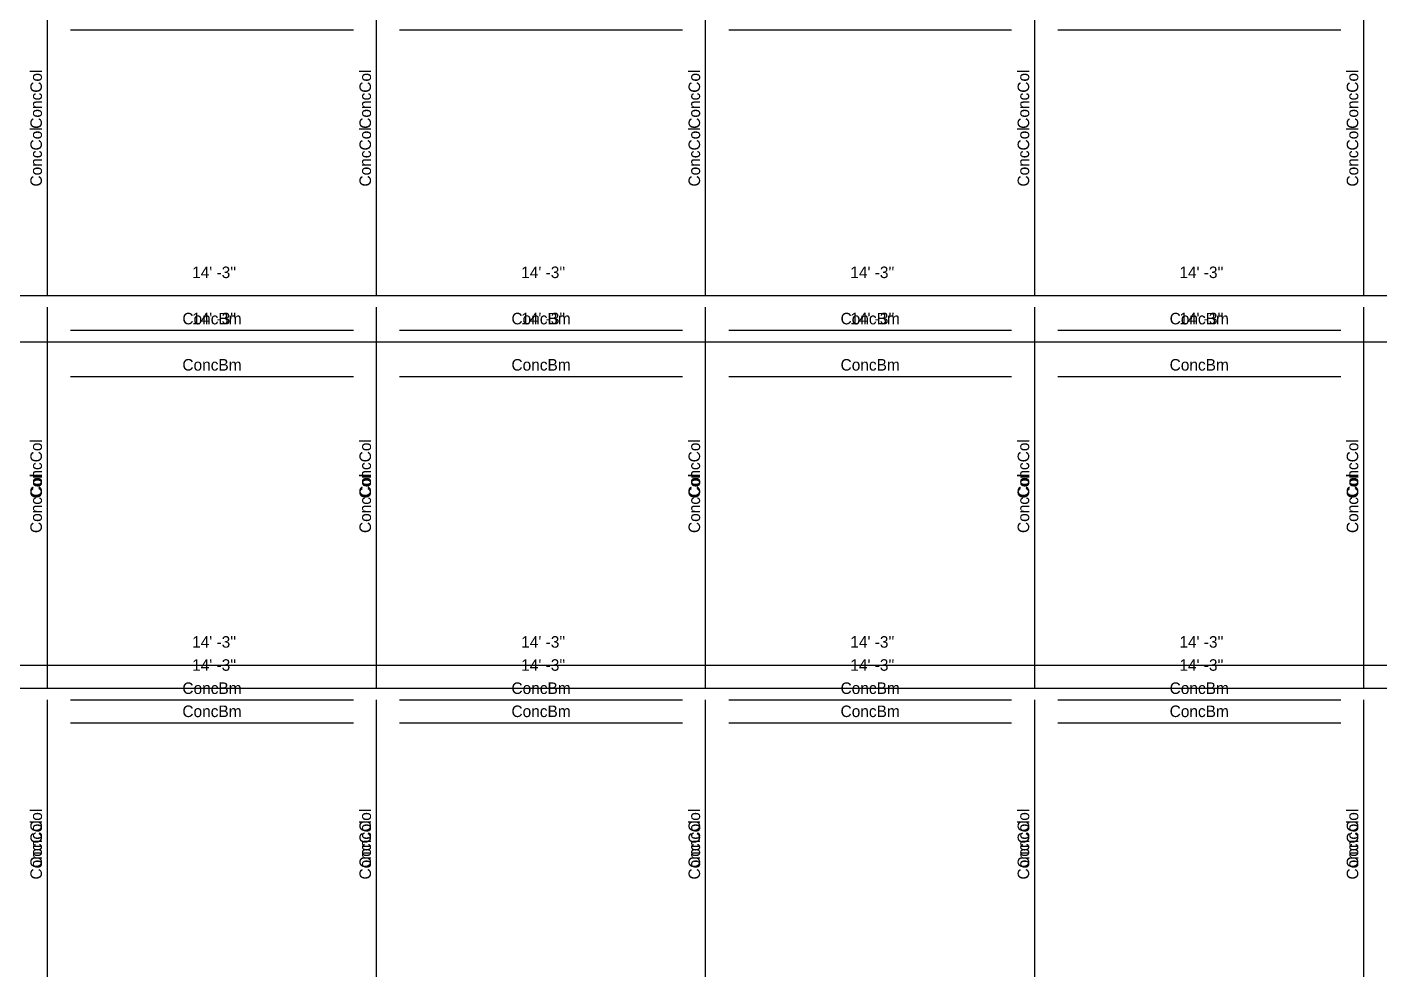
# Model space of a CAD drawing. Extents: x -38 to 2998, y -195 to 11529.
# Drawn here: x 1589 to 2292, y 2928 to 3421 of the extents above; entities that cross this region are included whole.
import ezdxf
from ezdxf.enums import TextEntityAlignment as Align

# ---------------------------------------------------------------- set-up
doc = ezdxf.new("R2010")
doc.units = 0
doc.header["$MEASUREMENT"] = 0
doc.layers.get('0').update_dxf_attribs({"linetype": 'CONTINUOUS'})
for name, color, linetype in [('CENTERLINES', 7, 'CONTINUOUS'), ('DIMENSIONS', 4, 'CONTINUOUS'), ('TEXT', 5, 'CONTINUOUS')]:
    doc.layers.add(name, color=color, linetype=linetype)
doc.dimstyles.get("Standard").update_dxf_attribs({"dimtxt": 0.18, "dimasz": 0.18, "dimexe": 0.18, "dimexo": 0.0625, "dimgap": 0.09, "dimtad": 0, "dimtih": 1, "dimtoh": 1, "dimdec": 4, "dimzin": 0, "dimtxsty": 'STANDARD', "dimcen": 0.09, "dimazin": 3, "dimtfac": 1, "dimtdec": 4, "dimtofl": 0, "dimtmove": 0, "dimatfit": 3, "dimtolj": 1, "dimtzin": 0})

# ---------------------------------------------------------------- blocks, each defined once
blk = doc.blocks.new('*D2139')
at = {"color": 1, "linetype": 'BYBLOCK'}
for points in [[(1433.73, 3094.77), (1432.67, 3093.71), (1425.25, 3086.29), (1424.19, 3085.23)], [(1604.73, 3094.77), (1603.67, 3093.71), (1596.25, 3086.29), (1595.19, 3085.23)]]:
    blk.add_solid(points, dxfattribs=at)
at = {"layer": 'DIMENSIONS', "color": 9, "linetype": 'BYBLOCK'}
for p, q in [((1428.96, 3090), (1428.96, 3108)), ((1599.96, 3090), (1599.96, 3108))]:
    blk.add_line(p, q, dxfattribs=at)
at = {"layer": 'DIMENSIONS', "color": 0, "linetype": 'BYBLOCK'}
blk.add_line((1428.96, 3090), (1599.96, 3090), dxfattribs=at)
at = {"layer": 'DIMENSIONS', "color": 0, "linetype": 'BYBLOCK', "insert": (1514.46, 3102), "char_height": 6, "attachment_point": 5}
blk.add_mtext("\\A1; 14' -3''", dxfattribs=at)
blk = doc.blocks.new('*D2140')
at = {"color": 1, "linetype": 'BYBLOCK'}
for points in [[(1604.73, 3094.77), (1603.67, 3093.71), (1596.25, 3086.29), (1595.19, 3085.23)], [(1775.73, 3094.77), (1774.67, 3093.71), (1767.25, 3086.29), (1766.19, 3085.23)]]:
    blk.add_solid(points, dxfattribs=at)
at = {"layer": 'DIMENSIONS', "color": 9, "linetype": 'BYBLOCK'}
for p, q in [((1599.96, 3090), (1599.96, 3108)), ((1770.96, 3090), (1770.96, 3108))]:
    blk.add_line(p, q, dxfattribs=at)
at = {"layer": 'DIMENSIONS', "color": 0, "linetype": 'BYBLOCK'}
blk.add_line((1599.96, 3090), (1770.96, 3090), dxfattribs=at)
at = {"layer": 'DIMENSIONS', "color": 0, "linetype": 'BYBLOCK', "insert": (1685.46, 3102), "char_height": 6, "attachment_point": 5}
blk.add_mtext("\\A1; 14' -3''", dxfattribs=at)
blk = doc.blocks.new('*D2141')
at = {"color": 1, "linetype": 'BYBLOCK'}
for points in [[(1775.73, 3094.77), (1774.67, 3093.71), (1767.25, 3086.29), (1766.19, 3085.23)], [(1946.73, 3094.77), (1945.67, 3093.71), (1938.25, 3086.29), (1937.19, 3085.23)]]:
    blk.add_solid(points, dxfattribs=at)
at = {"layer": 'DIMENSIONS', "color": 9, "linetype": 'BYBLOCK'}
for p, q in [((1770.96, 3090), (1770.96, 3108)), ((1941.96, 3090), (1941.96, 3108))]:
    blk.add_line(p, q, dxfattribs=at)
at = {"layer": 'DIMENSIONS', "color": 0, "linetype": 'BYBLOCK'}
blk.add_line((1770.96, 3090), (1941.96, 3090), dxfattribs=at)
at = {"layer": 'DIMENSIONS', "color": 0, "linetype": 'BYBLOCK', "insert": (1856.46, 3102), "char_height": 6, "attachment_point": 5}
blk.add_mtext("\\A1; 14' -3''", dxfattribs=at)
blk = doc.blocks.new('*D2142')
at = {"color": 1, "linetype": 'BYBLOCK'}
for points in [[(1946.73, 3094.77), (1945.67, 3093.71), (1938.25, 3086.29), (1937.19, 3085.23)], [(2117.73, 3094.77), (2116.67, 3093.71), (2109.25, 3086.29), (2108.19, 3085.23)]]:
    blk.add_solid(points, dxfattribs=at)
at = {"layer": 'DIMENSIONS', "color": 9, "linetype": 'BYBLOCK'}
for p, q in [((1941.96, 3090), (1941.96, 3108)), ((2112.96, 3090), (2112.96, 3108))]:
    blk.add_line(p, q, dxfattribs=at)
at = {"layer": 'DIMENSIONS', "color": 0, "linetype": 'BYBLOCK'}
blk.add_line((1941.96, 3090), (2112.96, 3090), dxfattribs=at)
at = {"layer": 'DIMENSIONS', "color": 0, "linetype": 'BYBLOCK', "insert": (2027.46, 3102), "char_height": 6, "attachment_point": 5}
blk.add_mtext("\\A1; 14' -3''", dxfattribs=at)
blk = doc.blocks.new('*D2143')
at = {"color": 1, "linetype": 'BYBLOCK'}
for points in [[(2117.73, 3094.77), (2116.67, 3093.71), (2109.25, 3086.29), (2108.19, 3085.23)], [(2288.73, 3094.77), (2287.67, 3093.71), (2280.25, 3086.29), (2279.19, 3085.23)]]:
    blk.add_solid(points, dxfattribs=at)
at = {"layer": 'DIMENSIONS', "color": 9, "linetype": 'BYBLOCK'}
for p, q in [((2112.96, 3090), (2112.96, 3108)), ((2283.96, 3090), (2283.96, 3108))]:
    blk.add_line(p, q, dxfattribs=at)
at = {"layer": 'DIMENSIONS', "color": 0, "linetype": 'BYBLOCK'}
blk.add_line((2112.96, 3090), (2283.96, 3090), dxfattribs=at)
at = {"layer": 'DIMENSIONS', "color": 0, "linetype": 'BYBLOCK', "insert": (2198.46, 3102), "char_height": 6, "attachment_point": 5}
blk.add_mtext("\\A1; 14' -3''", dxfattribs=at)
blk = doc.blocks.new('*D2144')
at = {"color": 1, "linetype": 'BYBLOCK'}
for points in [[(2288.73, 3094.77), (2287.67, 3093.71), (2280.25, 3086.29), (2279.19, 3085.23)], [(2459.73, 3094.77), (2458.67, 3093.71), (2451.25, 3086.29), (2450.19, 3085.23)]]:
    blk.add_solid(points, dxfattribs=at)
at = {"layer": 'DIMENSIONS', "color": 9, "linetype": 'BYBLOCK'}
for p, q in [((2283.96, 3090), (2283.96, 3108)), ((2454.96, 3090), (2454.96, 3108))]:
    blk.add_line(p, q, dxfattribs=at)
at = {"layer": 'DIMENSIONS', "color": 0, "linetype": 'BYBLOCK'}
blk.add_line((2283.96, 3090), (2454.96, 3090), dxfattribs=at)
at = {"layer": 'DIMENSIONS', "color": 0, "linetype": 'BYBLOCK', "insert": (2369.46, 3102), "char_height": 6, "attachment_point": 5}
blk.add_mtext("\\A1; 14' -3''", dxfattribs=at)
blk = doc.blocks.new('*D2160')
at = {"color": 1, "linetype": 'BYBLOCK'}
for points in [[(1433.73, 3286.77), (1432.67, 3285.71), (1425.25, 3278.29), (1424.19, 3277.23)], [(1604.73, 3286.77), (1603.67, 3285.71), (1596.25, 3278.29), (1595.19, 3277.23)]]:
    blk.add_solid(points, dxfattribs=at)
at = {"layer": 'DIMENSIONS', "color": 9, "linetype": 'BYBLOCK'}
for p, q in [((1428.96, 3282), (1428.96, 3300)), ((1599.96, 3282), (1599.96, 3300))]:
    blk.add_line(p, q, dxfattribs=at)
at = {"layer": 'DIMENSIONS', "color": 0, "linetype": 'BYBLOCK'}
blk.add_line((1428.96, 3282), (1599.96, 3282), dxfattribs=at)
at = {"layer": 'DIMENSIONS', "color": 0, "linetype": 'BYBLOCK', "insert": (1514.46, 3294), "char_height": 6, "attachment_point": 5}
blk.add_mtext("\\A1; 14' -3''", dxfattribs=at)
blk = doc.blocks.new('*D2161')
at = {"color": 1, "linetype": 'BYBLOCK'}
for points in [[(1604.73, 3286.77), (1603.67, 3285.71), (1596.25, 3278.29), (1595.19, 3277.23)], [(1775.73, 3286.77), (1774.67, 3285.71), (1767.25, 3278.29), (1766.19, 3277.23)]]:
    blk.add_solid(points, dxfattribs=at)
at = {"layer": 'DIMENSIONS', "color": 9, "linetype": 'BYBLOCK'}
for p, q in [((1599.96, 3282), (1599.96, 3300)), ((1770.96, 3282), (1770.96, 3300))]:
    blk.add_line(p, q, dxfattribs=at)
at = {"layer": 'DIMENSIONS', "color": 0, "linetype": 'BYBLOCK'}
blk.add_line((1599.96, 3282), (1770.96, 3282), dxfattribs=at)
at = {"layer": 'DIMENSIONS', "color": 0, "linetype": 'BYBLOCK', "insert": (1685.46, 3294), "char_height": 6, "attachment_point": 5}
blk.add_mtext("\\A1; 14' -3''", dxfattribs=at)
blk = doc.blocks.new('*D2162')
at = {"color": 1, "linetype": 'BYBLOCK'}
for points in [[(1775.73, 3286.77), (1774.67, 3285.71), (1767.25, 3278.29), (1766.19, 3277.23)], [(1946.73, 3286.77), (1945.67, 3285.71), (1938.25, 3278.29), (1937.19, 3277.23)]]:
    blk.add_solid(points, dxfattribs=at)
at = {"layer": 'DIMENSIONS', "color": 9, "linetype": 'BYBLOCK'}
for p, q in [((1770.96, 3282), (1770.96, 3300)), ((1941.96, 3282), (1941.96, 3300))]:
    blk.add_line(p, q, dxfattribs=at)
at = {"layer": 'DIMENSIONS', "color": 0, "linetype": 'BYBLOCK'}
blk.add_line((1770.96, 3282), (1941.96, 3282), dxfattribs=at)
at = {"layer": 'DIMENSIONS', "color": 0, "linetype": 'BYBLOCK', "insert": (1856.46, 3294), "char_height": 6, "attachment_point": 5}
blk.add_mtext("\\A1; 14' -3''", dxfattribs=at)
blk = doc.blocks.new('*D2163')
at = {"color": 1, "linetype": 'BYBLOCK'}
for points in [[(1946.73, 3286.77), (1945.67, 3285.71), (1938.25, 3278.29), (1937.19, 3277.23)], [(2117.73, 3286.77), (2116.67, 3285.71), (2109.25, 3278.29), (2108.19, 3277.23)]]:
    blk.add_solid(points, dxfattribs=at)
at = {"layer": 'DIMENSIONS', "color": 9, "linetype": 'BYBLOCK'}
for p, q in [((1941.96, 3282), (1941.96, 3300)), ((2112.96, 3282), (2112.96, 3300))]:
    blk.add_line(p, q, dxfattribs=at)
at = {"layer": 'DIMENSIONS', "color": 0, "linetype": 'BYBLOCK'}
blk.add_line((1941.96, 3282), (2112.96, 3282), dxfattribs=at)
at = {"layer": 'DIMENSIONS', "color": 0, "linetype": 'BYBLOCK', "insert": (2027.46, 3294), "char_height": 6, "attachment_point": 5}
blk.add_mtext("\\A1; 14' -3''", dxfattribs=at)
blk = doc.blocks.new('*D2164')
at = {"color": 1, "linetype": 'BYBLOCK'}
for points in [[(2117.73, 3286.77), (2116.67, 3285.71), (2109.25, 3278.29), (2108.19, 3277.23)], [(2288.73, 3286.77), (2287.67, 3285.71), (2280.25, 3278.29), (2279.19, 3277.23)]]:
    blk.add_solid(points, dxfattribs=at)
at = {"layer": 'DIMENSIONS', "color": 9, "linetype": 'BYBLOCK'}
for p, q in [((2112.96, 3282), (2112.96, 3300)), ((2283.96, 3282), (2283.96, 3300))]:
    blk.add_line(p, q, dxfattribs=at)
at = {"layer": 'DIMENSIONS', "color": 0, "linetype": 'BYBLOCK'}
blk.add_line((2112.96, 3282), (2283.96, 3282), dxfattribs=at)
at = {"layer": 'DIMENSIONS', "color": 0, "linetype": 'BYBLOCK', "insert": (2198.46, 3294), "char_height": 6, "attachment_point": 5}
blk.add_mtext("\\A1; 14' -3''", dxfattribs=at)
blk = doc.blocks.new('*D2165')
at = {"color": 1, "linetype": 'BYBLOCK'}
for points in [[(2288.73, 3286.77), (2287.67, 3285.71), (2280.25, 3278.29), (2279.19, 3277.23)], [(2459.73, 3286.77), (2458.67, 3285.71), (2451.25, 3278.29), (2450.19, 3277.23)]]:
    blk.add_solid(points, dxfattribs=at)
at = {"layer": 'DIMENSIONS', "color": 9, "linetype": 'BYBLOCK'}
for p, q in [((2283.96, 3282), (2283.96, 3300)), ((2454.96, 3282), (2454.96, 3300))]:
    blk.add_line(p, q, dxfattribs=at)
at = {"layer": 'DIMENSIONS', "color": 0, "linetype": 'BYBLOCK'}
blk.add_line((2283.96, 3282), (2454.96, 3282), dxfattribs=at)
at = {"layer": 'DIMENSIONS', "color": 0, "linetype": 'BYBLOCK', "insert": (2369.46, 3294), "char_height": 6, "attachment_point": 5}
blk.add_mtext("\\A1; 14' -3''", dxfattribs=at)
blk = doc.blocks.new('*D2630')
at = {"color": 1, "linetype": 'BYBLOCK'}
for points in [[(1433.73, 3082.77), (1432.67, 3081.71), (1425.25, 3074.29), (1424.19, 3073.23)], [(1604.73, 3082.77), (1603.67, 3081.71), (1596.25, 3074.29), (1595.19, 3073.23)]]:
    blk.add_solid(points, dxfattribs=at)
at = {"layer": 'DIMENSIONS', "color": 9, "linetype": 'BYBLOCK'}
for p, q in [((1428.96, 3078), (1428.96, 3096)), ((1599.96, 3078), (1599.96, 3096))]:
    blk.add_line(p, q, dxfattribs=at)
at = {"layer": 'DIMENSIONS', "color": 0, "linetype": 'BYBLOCK'}
blk.add_line((1428.96, 3078), (1599.96, 3078), dxfattribs=at)
at = {"layer": 'DIMENSIONS', "color": 0, "linetype": 'BYBLOCK', "insert": (1514.46, 3090), "char_height": 6, "attachment_point": 5}
blk.add_mtext("\\A1; 14' -3''", dxfattribs=at)
blk = doc.blocks.new('*D2631')
at = {"color": 1, "linetype": 'BYBLOCK'}
for points in [[(1604.73, 3082.77), (1603.67, 3081.71), (1596.25, 3074.29), (1595.19, 3073.23)], [(1775.73, 3082.77), (1774.67, 3081.71), (1767.25, 3074.29), (1766.19, 3073.23)]]:
    blk.add_solid(points, dxfattribs=at)
at = {"layer": 'DIMENSIONS', "color": 9, "linetype": 'BYBLOCK'}
for p, q in [((1599.96, 3078), (1599.96, 3096)), ((1770.96, 3078), (1770.96, 3096))]:
    blk.add_line(p, q, dxfattribs=at)
at = {"layer": 'DIMENSIONS', "color": 0, "linetype": 'BYBLOCK'}
blk.add_line((1599.96, 3078), (1770.96, 3078), dxfattribs=at)
at = {"layer": 'DIMENSIONS', "color": 0, "linetype": 'BYBLOCK', "insert": (1685.46, 3090), "char_height": 6, "attachment_point": 5}
blk.add_mtext("\\A1; 14' -3''", dxfattribs=at)
blk = doc.blocks.new('*D2632')
at = {"color": 1, "linetype": 'BYBLOCK'}
for points in [[(1775.73, 3082.77), (1774.67, 3081.71), (1767.25, 3074.29), (1766.19, 3073.23)], [(1946.73, 3082.77), (1945.67, 3081.71), (1938.25, 3074.29), (1937.19, 3073.23)]]:
    blk.add_solid(points, dxfattribs=at)
at = {"layer": 'DIMENSIONS', "color": 9, "linetype": 'BYBLOCK'}
for p, q in [((1770.96, 3078), (1770.96, 3096)), ((1941.96, 3078), (1941.96, 3096))]:
    blk.add_line(p, q, dxfattribs=at)
at = {"layer": 'DIMENSIONS', "color": 0, "linetype": 'BYBLOCK'}
blk.add_line((1770.96, 3078), (1941.96, 3078), dxfattribs=at)
at = {"layer": 'DIMENSIONS', "color": 0, "linetype": 'BYBLOCK', "insert": (1856.46, 3090), "char_height": 6, "attachment_point": 5}
blk.add_mtext("\\A1; 14' -3''", dxfattribs=at)
blk = doc.blocks.new('*D2633')
at = {"color": 1, "linetype": 'BYBLOCK'}
for points in [[(1946.73, 3082.77), (1945.67, 3081.71), (1938.25, 3074.29), (1937.19, 3073.23)], [(2117.73, 3082.77), (2116.67, 3081.71), (2109.25, 3074.29), (2108.19, 3073.23)]]:
    blk.add_solid(points, dxfattribs=at)
at = {"layer": 'DIMENSIONS', "color": 9, "linetype": 'BYBLOCK'}
for p, q in [((1941.96, 3078), (1941.96, 3096)), ((2112.96, 3078), (2112.96, 3096))]:
    blk.add_line(p, q, dxfattribs=at)
at = {"layer": 'DIMENSIONS', "color": 0, "linetype": 'BYBLOCK'}
blk.add_line((1941.96, 3078), (2112.96, 3078), dxfattribs=at)
at = {"layer": 'DIMENSIONS', "color": 0, "linetype": 'BYBLOCK', "insert": (2027.46, 3090), "char_height": 6, "attachment_point": 5}
blk.add_mtext("\\A1; 14' -3''", dxfattribs=at)
blk = doc.blocks.new('*D2634')
at = {"color": 1, "linetype": 'BYBLOCK'}
for points in [[(2117.73, 3082.77), (2116.67, 3081.71), (2109.25, 3074.29), (2108.19, 3073.23)], [(2288.73, 3082.77), (2287.67, 3081.71), (2280.25, 3074.29), (2279.19, 3073.23)]]:
    blk.add_solid(points, dxfattribs=at)
at = {"layer": 'DIMENSIONS', "color": 9, "linetype": 'BYBLOCK'}
for p, q in [((2112.96, 3078), (2112.96, 3096)), ((2283.96, 3078), (2283.96, 3096))]:
    blk.add_line(p, q, dxfattribs=at)
at = {"layer": 'DIMENSIONS', "color": 0, "linetype": 'BYBLOCK'}
blk.add_line((2112.96, 3078), (2283.96, 3078), dxfattribs=at)
at = {"layer": 'DIMENSIONS', "color": 0, "linetype": 'BYBLOCK', "insert": (2198.46, 3090), "char_height": 6, "attachment_point": 5}
blk.add_mtext("\\A1; 14' -3''", dxfattribs=at)
blk = doc.blocks.new('*D2635')
at = {"color": 1, "linetype": 'BYBLOCK'}
for points in [[(2288.73, 3082.77), (2287.67, 3081.71), (2280.25, 3074.29), (2279.19, 3073.23)], [(2459.73, 3082.77), (2458.67, 3081.71), (2451.25, 3074.29), (2450.19, 3073.23)]]:
    blk.add_solid(points, dxfattribs=at)
at = {"layer": 'DIMENSIONS', "color": 9, "linetype": 'BYBLOCK'}
for p, q in [((2283.96, 3078), (2283.96, 3096)), ((2454.96, 3078), (2454.96, 3096))]:
    blk.add_line(p, q, dxfattribs=at)
at = {"layer": 'DIMENSIONS', "color": 0, "linetype": 'BYBLOCK'}
blk.add_line((2283.96, 3078), (2454.96, 3078), dxfattribs=at)
at = {"layer": 'DIMENSIONS', "color": 0, "linetype": 'BYBLOCK', "insert": (2369.46, 3090), "char_height": 6, "attachment_point": 5}
blk.add_mtext("\\A1; 14' -3''", dxfattribs=at)
blk = doc.blocks.new('*D2651')
at = {"color": 1, "linetype": 'BYBLOCK'}
for points in [[(1433.73, 3262.77), (1432.67, 3261.71), (1425.25, 3254.29), (1424.19, 3253.23)], [(1604.73, 3262.77), (1603.67, 3261.71), (1596.25, 3254.29), (1595.19, 3253.23)]]:
    blk.add_solid(points, dxfattribs=at)
at = {"layer": 'DIMENSIONS', "color": 9, "linetype": 'BYBLOCK'}
for p, q in [((1428.96, 3258), (1428.96, 3276)), ((1599.96, 3258), (1599.96, 3276))]:
    blk.add_line(p, q, dxfattribs=at)
at = {"layer": 'DIMENSIONS', "color": 0, "linetype": 'BYBLOCK'}
blk.add_line((1428.96, 3258), (1599.96, 3258), dxfattribs=at)
at = {"layer": 'DIMENSIONS', "color": 0, "linetype": 'BYBLOCK', "insert": (1514.46, 3270), "char_height": 6, "attachment_point": 5}
blk.add_mtext("\\A1; 14' -3''", dxfattribs=at)
blk = doc.blocks.new('*D2652')
at = {"color": 1, "linetype": 'BYBLOCK'}
for points in [[(1604.73, 3262.77), (1603.67, 3261.71), (1596.25, 3254.29), (1595.19, 3253.23)], [(1775.73, 3262.77), (1774.67, 3261.71), (1767.25, 3254.29), (1766.19, 3253.23)]]:
    blk.add_solid(points, dxfattribs=at)
at = {"layer": 'DIMENSIONS', "color": 9, "linetype": 'BYBLOCK'}
for p, q in [((1599.96, 3258), (1599.96, 3276)), ((1770.96, 3258), (1770.96, 3276))]:
    blk.add_line(p, q, dxfattribs=at)
at = {"layer": 'DIMENSIONS', "color": 0, "linetype": 'BYBLOCK'}
blk.add_line((1599.96, 3258), (1770.96, 3258), dxfattribs=at)
at = {"layer": 'DIMENSIONS', "color": 0, "linetype": 'BYBLOCK', "insert": (1685.46, 3270), "char_height": 6, "attachment_point": 5}
blk.add_mtext("\\A1; 14' -3''", dxfattribs=at)
blk = doc.blocks.new('*D2653')
at = {"color": 1, "linetype": 'BYBLOCK'}
for points in [[(1775.73, 3262.77), (1774.67, 3261.71), (1767.25, 3254.29), (1766.19, 3253.23)], [(1946.73, 3262.77), (1945.67, 3261.71), (1938.25, 3254.29), (1937.19, 3253.23)]]:
    blk.add_solid(points, dxfattribs=at)
at = {"layer": 'DIMENSIONS', "color": 9, "linetype": 'BYBLOCK'}
for p, q in [((1770.96, 3258), (1770.96, 3276)), ((1941.96, 3258), (1941.96, 3276))]:
    blk.add_line(p, q, dxfattribs=at)
at = {"layer": 'DIMENSIONS', "color": 0, "linetype": 'BYBLOCK'}
blk.add_line((1770.96, 3258), (1941.96, 3258), dxfattribs=at)
at = {"layer": 'DIMENSIONS', "color": 0, "linetype": 'BYBLOCK', "insert": (1856.46, 3270), "char_height": 6, "attachment_point": 5}
blk.add_mtext("\\A1; 14' -3''", dxfattribs=at)
blk = doc.blocks.new('*D2654')
at = {"color": 1, "linetype": 'BYBLOCK'}
for points in [[(1946.73, 3262.77), (1945.67, 3261.71), (1938.25, 3254.29), (1937.19, 3253.23)], [(2117.73, 3262.77), (2116.67, 3261.71), (2109.25, 3254.29), (2108.19, 3253.23)]]:
    blk.add_solid(points, dxfattribs=at)
at = {"layer": 'DIMENSIONS', "color": 9, "linetype": 'BYBLOCK'}
for p, q in [((1941.96, 3258), (1941.96, 3276)), ((2112.96, 3258), (2112.96, 3276))]:
    blk.add_line(p, q, dxfattribs=at)
at = {"layer": 'DIMENSIONS', "color": 0, "linetype": 'BYBLOCK'}
blk.add_line((1941.96, 3258), (2112.96, 3258), dxfattribs=at)
at = {"layer": 'DIMENSIONS', "color": 0, "linetype": 'BYBLOCK', "insert": (2027.46, 3270), "char_height": 6, "attachment_point": 5}
blk.add_mtext("\\A1; 14' -3''", dxfattribs=at)
blk = doc.blocks.new('*D2655')
at = {"color": 1, "linetype": 'BYBLOCK'}
for points in [[(2117.73, 3262.77), (2116.67, 3261.71), (2109.25, 3254.29), (2108.19, 3253.23)], [(2288.73, 3262.77), (2287.67, 3261.71), (2280.25, 3254.29), (2279.19, 3253.23)]]:
    blk.add_solid(points, dxfattribs=at)
at = {"layer": 'DIMENSIONS', "color": 9, "linetype": 'BYBLOCK'}
for p, q in [((2112.96, 3258), (2112.96, 3276)), ((2283.96, 3258), (2283.96, 3276))]:
    blk.add_line(p, q, dxfattribs=at)
at = {"layer": 'DIMENSIONS', "color": 0, "linetype": 'BYBLOCK'}
blk.add_line((2112.96, 3258), (2283.96, 3258), dxfattribs=at)
at = {"layer": 'DIMENSIONS', "color": 0, "linetype": 'BYBLOCK', "insert": (2198.46, 3270), "char_height": 6, "attachment_point": 5}
blk.add_mtext("\\A1; 14' -3''", dxfattribs=at)
blk = doc.blocks.new('*D2656')
at = {"color": 1, "linetype": 'BYBLOCK'}
for points in [[(2288.73, 3262.77), (2287.67, 3261.71), (2280.25, 3254.29), (2279.19, 3253.23)], [(2459.73, 3262.77), (2458.67, 3261.71), (2451.25, 3254.29), (2450.19, 3253.23)]]:
    blk.add_solid(points, dxfattribs=at)
at = {"layer": 'DIMENSIONS', "color": 9, "linetype": 'BYBLOCK'}
for p, q in [((2283.96, 3258), (2283.96, 3276)), ((2454.96, 3258), (2454.96, 3276))]:
    blk.add_line(p, q, dxfattribs=at)
at = {"layer": 'DIMENSIONS', "color": 0, "linetype": 'BYBLOCK'}
blk.add_line((2283.96, 3258), (2454.96, 3258), dxfattribs=at)
at = {"layer": 'DIMENSIONS', "color": 0, "linetype": 'BYBLOCK', "insert": (2369.46, 3270), "char_height": 6, "attachment_point": 5}
blk.add_mtext("\\A1; 14' -3''", dxfattribs=at)
blk = doc.blocks.new('*D3100')
at = {"color": 1, "linetype": 'BYBLOCK'}
for points in [[(1433.73, 3082.77), (1432.67, 3081.71), (1425.25, 3074.29), (1424.19, 3073.23)], [(1604.73, 3082.77), (1603.67, 3081.71), (1596.25, 3074.29), (1595.19, 3073.23)]]:
    blk.add_solid(points, dxfattribs=at)
at = {"layer": 'DIMENSIONS', "color": 9, "linetype": 'BYBLOCK'}
for p, q in [((1428.96, 3078), (1428.96, 3096)), ((1599.96, 3078), (1599.96, 3096))]:
    blk.add_line(p, q, dxfattribs=at)
at = {"layer": 'DIMENSIONS', "color": 0, "linetype": 'BYBLOCK'}
blk.add_line((1428.96, 3078), (1599.96, 3078), dxfattribs=at)
at = {"layer": 'DIMENSIONS', "color": 0, "linetype": 'BYBLOCK', "insert": (1514.46, 3090), "char_height": 6, "attachment_point": 5}
blk.add_mtext("\\A1; 14' -3''", dxfattribs=at)
blk = doc.blocks.new('*D3101')
at = {"color": 1, "linetype": 'BYBLOCK'}
for points in [[(1604.73, 3082.77), (1603.67, 3081.71), (1596.25, 3074.29), (1595.19, 3073.23)], [(1775.73, 3082.77), (1774.67, 3081.71), (1767.25, 3074.29), (1766.19, 3073.23)]]:
    blk.add_solid(points, dxfattribs=at)
at = {"layer": 'DIMENSIONS', "color": 9, "linetype": 'BYBLOCK'}
for p, q in [((1599.96, 3078), (1599.96, 3096)), ((1770.96, 3078), (1770.96, 3096))]:
    blk.add_line(p, q, dxfattribs=at)
at = {"layer": 'DIMENSIONS', "color": 0, "linetype": 'BYBLOCK'}
blk.add_line((1599.96, 3078), (1770.96, 3078), dxfattribs=at)
at = {"layer": 'DIMENSIONS', "color": 0, "linetype": 'BYBLOCK', "insert": (1685.46, 3090), "char_height": 6, "attachment_point": 5}
blk.add_mtext("\\A1; 14' -3''", dxfattribs=at)
blk = doc.blocks.new('*D3102')
at = {"color": 1, "linetype": 'BYBLOCK'}
for points in [[(1775.73, 3082.77), (1774.67, 3081.71), (1767.25, 3074.29), (1766.19, 3073.23)], [(1946.73, 3082.77), (1945.67, 3081.71), (1938.25, 3074.29), (1937.19, 3073.23)]]:
    blk.add_solid(points, dxfattribs=at)
at = {"layer": 'DIMENSIONS', "color": 9, "linetype": 'BYBLOCK'}
for p, q in [((1770.96, 3078), (1770.96, 3096)), ((1941.96, 3078), (1941.96, 3096))]:
    blk.add_line(p, q, dxfattribs=at)
at = {"layer": 'DIMENSIONS', "color": 0, "linetype": 'BYBLOCK'}
blk.add_line((1770.96, 3078), (1941.96, 3078), dxfattribs=at)
at = {"layer": 'DIMENSIONS', "color": 0, "linetype": 'BYBLOCK', "insert": (1856.46, 3090), "char_height": 6, "attachment_point": 5}
blk.add_mtext("\\A1; 14' -3''", dxfattribs=at)
blk = doc.blocks.new('*D3103')
at = {"color": 1, "linetype": 'BYBLOCK'}
for points in [[(1946.73, 3082.77), (1945.67, 3081.71), (1938.25, 3074.29), (1937.19, 3073.23)], [(2117.73, 3082.77), (2116.67, 3081.71), (2109.25, 3074.29), (2108.19, 3073.23)]]:
    blk.add_solid(points, dxfattribs=at)
at = {"layer": 'DIMENSIONS', "color": 9, "linetype": 'BYBLOCK'}
for p, q in [((1941.96, 3078), (1941.96, 3096)), ((2112.96, 3078), (2112.96, 3096))]:
    blk.add_line(p, q, dxfattribs=at)
at = {"layer": 'DIMENSIONS', "color": 0, "linetype": 'BYBLOCK'}
blk.add_line((1941.96, 3078), (2112.96, 3078), dxfattribs=at)
at = {"layer": 'DIMENSIONS', "color": 0, "linetype": 'BYBLOCK', "insert": (2027.46, 3090), "char_height": 6, "attachment_point": 5}
blk.add_mtext("\\A1; 14' -3''", dxfattribs=at)
blk = doc.blocks.new('*D3104')
at = {"color": 1, "linetype": 'BYBLOCK'}
for points in [[(2117.73, 3082.77), (2116.67, 3081.71), (2109.25, 3074.29), (2108.19, 3073.23)], [(2288.73, 3082.77), (2287.67, 3081.71), (2280.25, 3074.29), (2279.19, 3073.23)]]:
    blk.add_solid(points, dxfattribs=at)
at = {"layer": 'DIMENSIONS', "color": 9, "linetype": 'BYBLOCK'}
for p, q in [((2112.96, 3078), (2112.96, 3096)), ((2283.96, 3078), (2283.96, 3096))]:
    blk.add_line(p, q, dxfattribs=at)
at = {"layer": 'DIMENSIONS', "color": 0, "linetype": 'BYBLOCK'}
blk.add_line((2112.96, 3078), (2283.96, 3078), dxfattribs=at)
at = {"layer": 'DIMENSIONS', "color": 0, "linetype": 'BYBLOCK', "insert": (2198.46, 3090), "char_height": 6, "attachment_point": 5}
blk.add_mtext("\\A1; 14' -3''", dxfattribs=at)
blk = doc.blocks.new('*D3105')
at = {"color": 1, "linetype": 'BYBLOCK'}
for points in [[(2288.73, 3082.77), (2287.67, 3081.71), (2280.25, 3074.29), (2279.19, 3073.23)], [(2459.73, 3082.77), (2458.67, 3081.71), (2451.25, 3074.29), (2450.19, 3073.23)]]:
    blk.add_solid(points, dxfattribs=at)
at = {"layer": 'DIMENSIONS', "color": 9, "linetype": 'BYBLOCK'}
for p, q in [((2283.96, 3078), (2283.96, 3096)), ((2454.96, 3078), (2454.96, 3096))]:
    blk.add_line(p, q, dxfattribs=at)
at = {"layer": 'DIMENSIONS', "color": 0, "linetype": 'BYBLOCK'}
blk.add_line((2283.96, 3078), (2454.96, 3078), dxfattribs=at)
at = {"layer": 'DIMENSIONS', "color": 0, "linetype": 'BYBLOCK', "insert": (2369.46, 3090), "char_height": 6, "attachment_point": 5}
blk.add_mtext("\\A1; 14' -3''", dxfattribs=at)
blk = doc.blocks.new('*D3121')
at = {"color": 1, "linetype": 'BYBLOCK'}
for points in [[(1433.73, 3262.77), (1432.67, 3261.71), (1425.25, 3254.29), (1424.19, 3253.23)], [(1604.73, 3262.77), (1603.67, 3261.71), (1596.25, 3254.29), (1595.19, 3253.23)]]:
    blk.add_solid(points, dxfattribs=at)
at = {"layer": 'DIMENSIONS', "color": 9, "linetype": 'BYBLOCK'}
for p, q in [((1428.96, 3258), (1428.96, 3276)), ((1599.96, 3258), (1599.96, 3276))]:
    blk.add_line(p, q, dxfattribs=at)
at = {"layer": 'DIMENSIONS', "color": 0, "linetype": 'BYBLOCK'}
blk.add_line((1428.96, 3258), (1599.96, 3258), dxfattribs=at)
at = {"layer": 'DIMENSIONS', "color": 0, "linetype": 'BYBLOCK', "insert": (1514.46, 3270), "char_height": 6, "attachment_point": 5}
blk.add_mtext("\\A1; 14' -3''", dxfattribs=at)
blk = doc.blocks.new('*D3122')
at = {"color": 1, "linetype": 'BYBLOCK'}
for points in [[(1604.73, 3262.77), (1603.67, 3261.71), (1596.25, 3254.29), (1595.19, 3253.23)], [(1775.73, 3262.77), (1774.67, 3261.71), (1767.25, 3254.29), (1766.19, 3253.23)]]:
    blk.add_solid(points, dxfattribs=at)
at = {"layer": 'DIMENSIONS', "color": 9, "linetype": 'BYBLOCK'}
for p, q in [((1599.96, 3258), (1599.96, 3276)), ((1770.96, 3258), (1770.96, 3276))]:
    blk.add_line(p, q, dxfattribs=at)
at = {"layer": 'DIMENSIONS', "color": 0, "linetype": 'BYBLOCK'}
blk.add_line((1599.96, 3258), (1770.96, 3258), dxfattribs=at)
at = {"layer": 'DIMENSIONS', "color": 0, "linetype": 'BYBLOCK', "insert": (1685.46, 3270), "char_height": 6, "attachment_point": 5}
blk.add_mtext("\\A1; 14' -3''", dxfattribs=at)
blk = doc.blocks.new('*D3123')
at = {"color": 1, "linetype": 'BYBLOCK'}
for points in [[(1775.73, 3262.77), (1774.67, 3261.71), (1767.25, 3254.29), (1766.19, 3253.23)], [(1946.73, 3262.77), (1945.67, 3261.71), (1938.25, 3254.29), (1937.19, 3253.23)]]:
    blk.add_solid(points, dxfattribs=at)
at = {"layer": 'DIMENSIONS', "color": 9, "linetype": 'BYBLOCK'}
for p, q in [((1770.96, 3258), (1770.96, 3276)), ((1941.96, 3258), (1941.96, 3276))]:
    blk.add_line(p, q, dxfattribs=at)
at = {"layer": 'DIMENSIONS', "color": 0, "linetype": 'BYBLOCK'}
blk.add_line((1770.96, 3258), (1941.96, 3258), dxfattribs=at)
at = {"layer": 'DIMENSIONS', "color": 0, "linetype": 'BYBLOCK', "insert": (1856.46, 3270), "char_height": 6, "attachment_point": 5}
blk.add_mtext("\\A1; 14' -3''", dxfattribs=at)
blk = doc.blocks.new('*D3124')
at = {"color": 1, "linetype": 'BYBLOCK'}
for points in [[(1946.73, 3262.77), (1945.67, 3261.71), (1938.25, 3254.29), (1937.19, 3253.23)], [(2117.73, 3262.77), (2116.67, 3261.71), (2109.25, 3254.29), (2108.19, 3253.23)]]:
    blk.add_solid(points, dxfattribs=at)
at = {"layer": 'DIMENSIONS', "color": 9, "linetype": 'BYBLOCK'}
for p, q in [((1941.96, 3258), (1941.96, 3276)), ((2112.96, 3258), (2112.96, 3276))]:
    blk.add_line(p, q, dxfattribs=at)
at = {"layer": 'DIMENSIONS', "color": 0, "linetype": 'BYBLOCK'}
blk.add_line((1941.96, 3258), (2112.96, 3258), dxfattribs=at)
at = {"layer": 'DIMENSIONS', "color": 0, "linetype": 'BYBLOCK', "insert": (2027.46, 3270), "char_height": 6, "attachment_point": 5}
blk.add_mtext("\\A1; 14' -3''", dxfattribs=at)
blk = doc.blocks.new('*D3125')
at = {"color": 1, "linetype": 'BYBLOCK'}
for points in [[(2117.73, 3262.77), (2116.67, 3261.71), (2109.25, 3254.29), (2108.19, 3253.23)], [(2288.73, 3262.77), (2287.67, 3261.71), (2280.25, 3254.29), (2279.19, 3253.23)]]:
    blk.add_solid(points, dxfattribs=at)
at = {"layer": 'DIMENSIONS', "color": 9, "linetype": 'BYBLOCK'}
for p, q in [((2112.96, 3258), (2112.96, 3276)), ((2283.96, 3258), (2283.96, 3276))]:
    blk.add_line(p, q, dxfattribs=at)
at = {"layer": 'DIMENSIONS', "color": 0, "linetype": 'BYBLOCK'}
blk.add_line((2112.96, 3258), (2283.96, 3258), dxfattribs=at)
at = {"layer": 'DIMENSIONS', "color": 0, "linetype": 'BYBLOCK', "insert": (2198.46, 3270), "char_height": 6, "attachment_point": 5}
blk.add_mtext("\\A1; 14' -3''", dxfattribs=at)
blk = doc.blocks.new('*D3126')
at = {"color": 1, "linetype": 'BYBLOCK'}
for points in [[(2288.73, 3262.77), (2287.67, 3261.71), (2280.25, 3254.29), (2279.19, 3253.23)], [(2459.73, 3262.77), (2458.67, 3261.71), (2451.25, 3254.29), (2450.19, 3253.23)]]:
    blk.add_solid(points, dxfattribs=at)
at = {"layer": 'DIMENSIONS', "color": 9, "linetype": 'BYBLOCK'}
for p, q in [((2283.96, 3258), (2283.96, 3276)), ((2454.96, 3258), (2454.96, 3276))]:
    blk.add_line(p, q, dxfattribs=at)
at = {"layer": 'DIMENSIONS', "color": 0, "linetype": 'BYBLOCK'}
blk.add_line((2283.96, 3258), (2454.96, 3258), dxfattribs=at)
at = {"layer": 'DIMENSIONS', "color": 0, "linetype": 'BYBLOCK', "insert": (2369.46, 3270), "char_height": 6, "attachment_point": 5}
blk.add_mtext("\\A1; 14' -3''", dxfattribs=at)

msp = doc.modelspace()

# ---------------------------------------------------------------- linework, layer by layer
at = {"layer": 'CENTERLINES', "color": 0, "linetype": 'CONTINUOUS'}
for p, q in [((1599.96, 3312), (1599.96, 3456)), ((1770.96, 3312), (1770.96, 3456)), ((1941.96, 3312), (1941.96, 3456)), ((2112.96, 3312), (2112.96, 3456)), ((2283.96, 3312), (2283.96, 3456)), ((1599.96, 3288), (1599.96, 3420)), ((1599.96, 3288), (1599.96, 3420)), ((1611.96, 3420), (1758.96, 3420)), ((1611.96, 3420), (1758.96, 3420)), ((1770.96, 3288), (1770.96, 3420)), ((1770.96, 3288), (1770.96, 3420)), ((1782.96, 3420), (1929.96, 3420)), ((1782.96, 3420), (1929.96, 3420)), ((1941.96, 3288), (1941.96, 3420)), ((1941.96, 3288), (1941.96, 3420)), ((1953.96, 3420), (2100.96, 3420)), ((1953.96, 3420), (2100.96, 3420)), ((2112.96, 3288), (2112.96, 3420)), ((2112.96, 3288), (2112.96, 3420)), ((2124.96, 3420), (2271.96, 3420)), ((2124.96, 3420), (2271.96, 3420)), ((2283.96, 3288), (2283.96, 3420)), ((2283.96, 3288), (2283.96, 3420)), ((1599.96, 3120), (1599.96, 3264)), ((1611.96, 3264), (1758.96, 3264)), ((1770.96, 3120), (1770.96, 3264)), ((1782.96, 3264), (1929.96, 3264)), ((1941.96, 3120), (1941.96, 3264)), ((1953.96, 3264), (2100.96, 3264)), ((2112.96, 3120), (2112.96, 3264)), ((2124.96, 3264), (2271.96, 3264)), ((2283.96, 3120), (2283.96, 3264)), ((1599.96, 3108), (1599.96, 3240)), ((1599.96, 3108), (1599.96, 3240)), ((1611.96, 3240), (1758.96, 3240)), ((1611.96, 3240), (1758.96, 3240)), ((1770.96, 3108), (1770.96, 3240)), ((1770.96, 3108), (1770.96, 3240)), ((1782.96, 3240), (1929.96, 3240)), ((1782.96, 3240), (1929.96, 3240)), ((1941.96, 3108), (1941.96, 3240)), ((1941.96, 3108), (1941.96, 3240)), ((1953.96, 3240), (2100.96, 3240)), ((1953.96, 3240), (2100.96, 3240)), ((2112.96, 3108), (2112.96, 3240)), ((2112.96, 3108), (2112.96, 3240)), ((2124.96, 3240), (2271.96, 3240)), ((2124.96, 3240), (2271.96, 3240)), ((2283.96, 3108), (2283.96, 3240)), ((2283.96, 3108), (2283.96, 3240)), ((1599.96, 2928), (1599.96, 3072)), ((1611.96, 3072), (1758.96, 3072)), ((1770.96, 2928), (1770.96, 3072)), ((1782.96, 3072), (1929.96, 3072)), ((1941.96, 2928), (1941.96, 3072)), ((1953.96, 3072), (2100.96, 3072)), ((2112.96, 2928), (2112.96, 3072)), ((2124.96, 3072), (2271.96, 3072)), ((2283.96, 2928), (2283.96, 3072)), ((1599.96, 2928), (1599.96, 3060)), ((1599.96, 2928), (1599.96, 3060)), ((1611.96, 3060), (1758.96, 3060)), ((1611.96, 3060), (1758.96, 3060)), ((1770.96, 2928), (1770.96, 3060)), ((1770.96, 2928), (1770.96, 3060)), ((1782.96, 3060), (1929.96, 3060)), ((1782.96, 3060), (1929.96, 3060)), ((1941.96, 2928), (1941.96, 3060)), ((1941.96, 2928), (1941.96, 3060)), ((1953.96, 3060), (2100.96, 3060)), ((1953.96, 3060), (2100.96, 3060)), ((2112.96, 2928), (2112.96, 3060)), ((2112.96, 2928), (2112.96, 3060)), ((2124.96, 3060), (2271.96, 3060)), ((2124.96, 3060), (2271.96, 3060)), ((2283.96, 2928), (2283.96, 3060)), ((2283.96, 2928), (2283.96, 3060))]:
    msp.add_line(p, q, dxfattribs=at)

# ---------------------------------------------------------------- texts
at = {"layer": 'TEXT', "color": 0}
for p in [(1593.96, 3384), (1764.96, 3384), (1935.96, 3384), (2106.96, 3384), (2277.96, 3384), (1593.96, 3354), (1593.96, 3354), (1764.96, 3354), (1764.96, 3354), (1935.96, 3354), (1935.96, 3354), (2106.96, 3354), (2106.96, 3354), (2277.96, 3354), (2277.96, 3354), (1593.96, 3192), (1764.96, 3192), (1935.96, 3192), (2106.96, 3192), (2277.96, 3192), (1593.96, 3174), (1593.96, 3174), (1764.96, 3174), (1764.96, 3174), (1935.96, 3174), (1935.96, 3174), (2106.96, 3174), (2106.96, 3174), (2277.96, 3174), (2277.96, 3174), (1593.96, 3000), (1593.96, 2994), (1593.96, 2994), (1764.96, 3000), (1764.96, 2994), (1764.96, 2994), (1935.96, 3000), (1935.96, 2994), (1935.96, 2994), (2106.96, 3000), (2106.96, 2994), (2106.96, 2994), (2277.96, 3000), (2277.96, 2994), (2277.96, 2994)]:
    msp.add_text('ConcCol', height=6, rotation=90, dxfattribs=at).set_placement(p, align=Align.MIDDLE)
for p in [(1685.46, 3270), (1856.46, 3270), (2027.46, 3270), (2198.46, 3270), (1685.46, 3246), (1685.46, 3246), (1856.46, 3246), (1856.46, 3246), (2027.46, 3246), (2027.46, 3246), (2198.46, 3246), (2198.46, 3246), (1685.46, 3078), (1856.46, 3078), (2027.46, 3078), (2198.46, 3078), (1685.46, 3066), (1685.46, 3066), (1856.46, 3066), (1856.46, 3066), (2027.46, 3066), (2027.46, 3066), (2198.46, 3066), (2198.46, 3066)]:
    msp.add_text('ConcBm', height=6, dxfattribs=at).set_placement(p, align=Align.MIDDLE)

# ---------------------------------------------------------------- dimensions: what is measured, and where the dimension line sits
at = {"layer": 'DIMENSIONS'}
for base, p1, p2, picture, middle in [((1599.96, 3282), (1428.96, 3270), (1599.96, 3270), '*D2160', (1514.46, 3270)), ((1770.96, 3282), (1599.96, 3270), (1770.96, 3270), '*D2161', (1685.46, 3270)), ((1941.96, 3282), (1770.96, 3270), (1941.96, 3270), '*D2162', (1856.46, 3270)), ((2112.96, 3282), (1941.96, 3270), (2112.96, 3270), '*D2163', (2027.46, 3270)), ((2283.96, 3282), (2112.96, 3270), (2283.96, 3270), '*D2164', (2198.46, 3270)), ((2454.96, 3282), (2283.96, 3270), (2454.96, 3270), '*D2165', (2369.46, 3270)), ((1599.96, 3258), (1428.96, 3246), (1599.96, 3246), '*D2651', (1514.46, 3246)), ((1599.96, 3258), (1428.96, 3246), (1599.96, 3246), '*D3121', (1514.46, 3246)), ((1770.96, 3258), (1599.96, 3246), (1770.96, 3246), '*D2652', (1685.46, 3246)), ((1770.96, 3258), (1599.96, 3246), (1770.96, 3246), '*D3122', (1685.46, 3246)), ((1941.96, 3258), (1770.96, 3246), (1941.96, 3246), '*D2653', (1856.46, 3246)), ((1941.96, 3258), (1770.96, 3246), (1941.96, 3246), '*D3123', (1856.46, 3246)), ((2112.96, 3258), (1941.96, 3246), (2112.96, 3246), '*D2654', (2027.46, 3246)), ((2112.96, 3258), (1941.96, 3246), (2112.96, 3246), '*D3124', (2027.46, 3246)), ((2283.96, 3258), (2112.96, 3246), (2283.96, 3246), '*D2655', (2198.46, 3246)), ((2283.96, 3258), (2112.96, 3246), (2283.96, 3246), '*D3125', (2198.46, 3246)), ((2454.96, 3258), (2283.96, 3246), (2454.96, 3246), '*D2656', (2369.46, 3246)), ((2454.96, 3258), (2283.96, 3246), (2454.96, 3246), '*D3126', (2369.46, 3246)), ((1599.96, 3090), (1428.96, 3078), (1599.96, 3078), '*D2139', (1514.46, 3078)), ((1770.96, 3090), (1599.96, 3078), (1770.96, 3078), '*D2140', (1685.46, 3078)), ((1941.96, 3090), (1770.96, 3078), (1941.96, 3078), '*D2141', (1856.46, 3078)), ((2112.96, 3090), (1941.96, 3078), (2112.96, 3078), '*D2142', (2027.46, 3078)), ((2283.96, 3090), (2112.96, 3078), (2283.96, 3078), '*D2143', (2198.46, 3078)), ((2454.96, 3090), (2283.96, 3078), (2454.96, 3078), '*D2144', (2369.46, 3078)), ((1599.96, 3078), (1428.96, 3066), (1599.96, 3066), '*D2630', (1514.46, 3066)), ((1599.96, 3078), (1428.96, 3066), (1599.96, 3066), '*D3100', (1514.46, 3066)), ((1770.96, 3078), (1599.96, 3066), (1770.96, 3066), '*D2631', (1685.46, 3066)), ((1770.96, 3078), (1599.96, 3066), (1770.96, 3066), '*D3101', (1685.46, 3066)), ((1941.96, 3078), (1770.96, 3066), (1941.96, 3066), '*D2632', (1856.46, 3066)), ((1941.96, 3078), (1770.96, 3066), (1941.96, 3066), '*D3102', (1856.46, 3066)), ((2112.96, 3078), (1941.96, 3066), (2112.96, 3066), '*D2633', (2027.46, 3066)), ((2112.96, 3078), (1941.96, 3066), (2112.96, 3066), '*D3103', (2027.46, 3066)), ((2283.96, 3078), (2112.96, 3066), (2283.96, 3066), '*D2634', (2198.46, 3066)), ((2283.96, 3078), (2112.96, 3066), (2283.96, 3066), '*D3104', (2198.46, 3066)), ((2454.96, 3078), (2283.96, 3066), (2454.96, 3066), '*D2635', (2369.46, 3066)), ((2454.96, 3078), (2283.96, 3066), (2454.96, 3066), '*D3105', (2369.46, 3066))]:
    dim = msp.add_linear_dim(base=base, p1=p1, p2=p2, dimstyle='STANDARD', dxfattribs=at)
    dim.commit()
    dim.dimension.update_dxf_attribs({"geometry": picture, "text_midpoint": middle})

doc.saveas('drawing.dxf')
